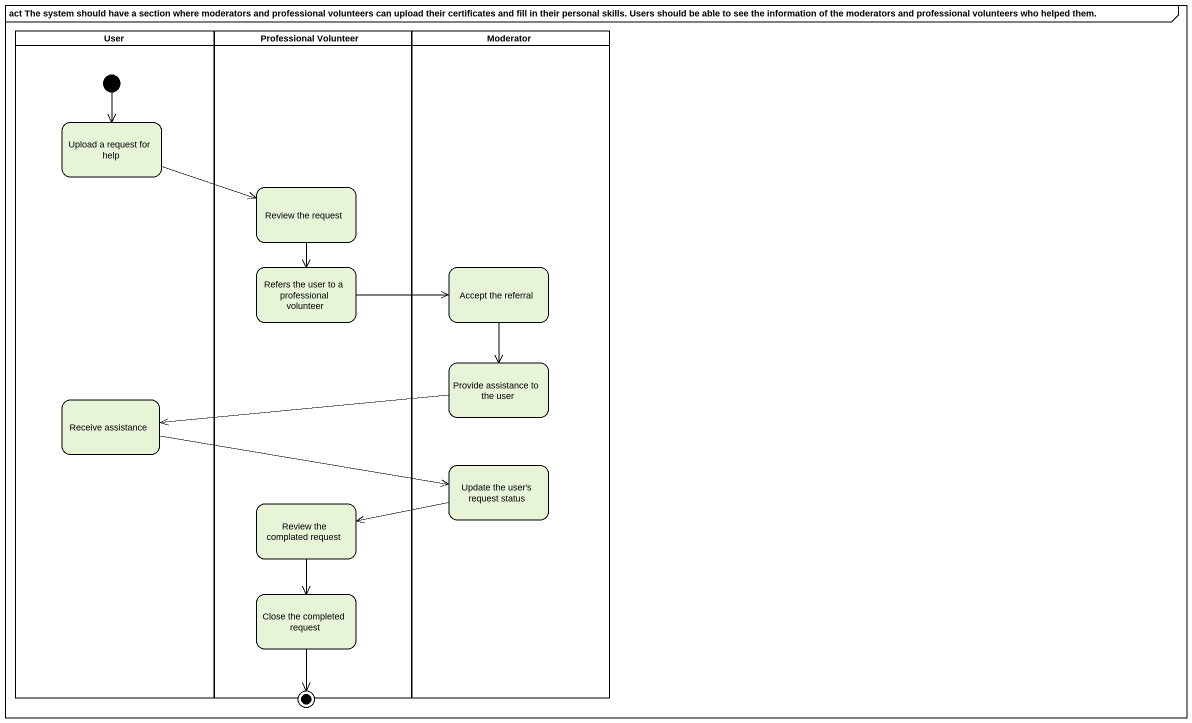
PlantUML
@startuml
mainframe act The system should have a section where moderators and professional volunteers can upload their certificates and fill in their personal skills. Users should be able to see the information of the moderators and professional volunteers who helped them.
hide empty description
state User <<partition>> {
  state "Upload a request for help" as Upload_a_request_for_help
  state "Receive assistance" as Receive_assistance
  [*] --> Upload_a_request_for_help
}
state "Professional Volunteer" as Professional_Volunteer <<partition>> {
  state "Review the request" as Review_the_request
  state "Refers the user to a professional volunteer" as Refers_the_user_to_a
  state "Review the complated request" as Review_the_complated_request
  state "Close the completed request" as Close_the_completed_request
}
state Moderator <<partition>> {
  state "Accept the referral" as Accept_the_referral
  state "Provide assistance to the user" as Provide_assistance_to_the
  state "Update the user's request status" as Update_the_user_s_request
}
state final1 <<end>>
Upload_a_request_for_help -right-> Review_the_request
Review_the_request --> Refers_the_user_to_a
Refers_the_user_to_a -right-> Accept_the_referral
Accept_the_referral --> Provide_assistance_to_the
Provide_assistance_to_the -left-> Receive_assistance
Receive_assistance -right-> Update_the_user_s_request
Update_the_user_s_request -left-> Review_the_complated_request
Review_the_complated_request --> Close_the_completed_request
Close_the_completed_request --> final1
@enduml
